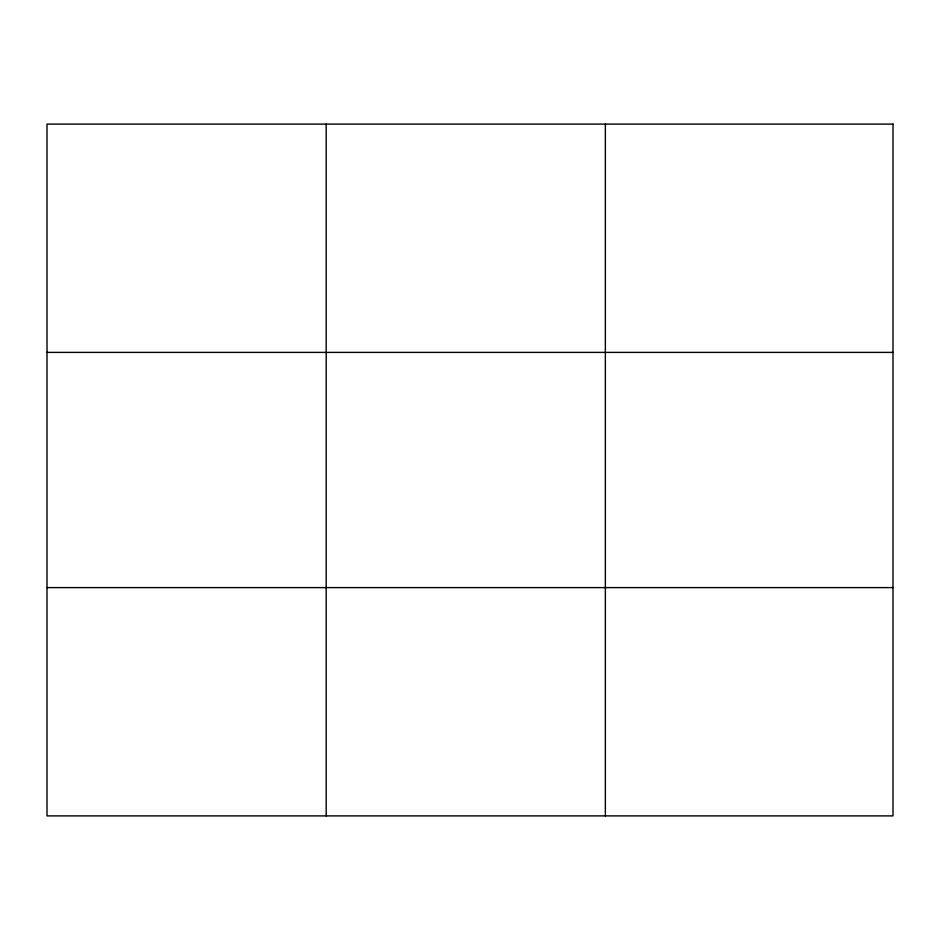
<?xml version="1.0" encoding="UTF-8"?>
<svg xmlns="http://www.w3.org/2000/svg" width="940" height="940" viewBox="0 0 940 940"><rect width="100%" height="100%" fill="white"/><g stroke="black" fill="none" stroke-linecap="round" stroke-linejoin="round"><path stroke-width="1.41" d="M326.18 124.104L326.18 815.897M605.36 124.104L605.36 815.897M47 352.394L893 352.394M47 587.606L893 587.606M893 124.104L893 815.897L47 815.897L47 124.104L893 124.104"/></g></svg>
